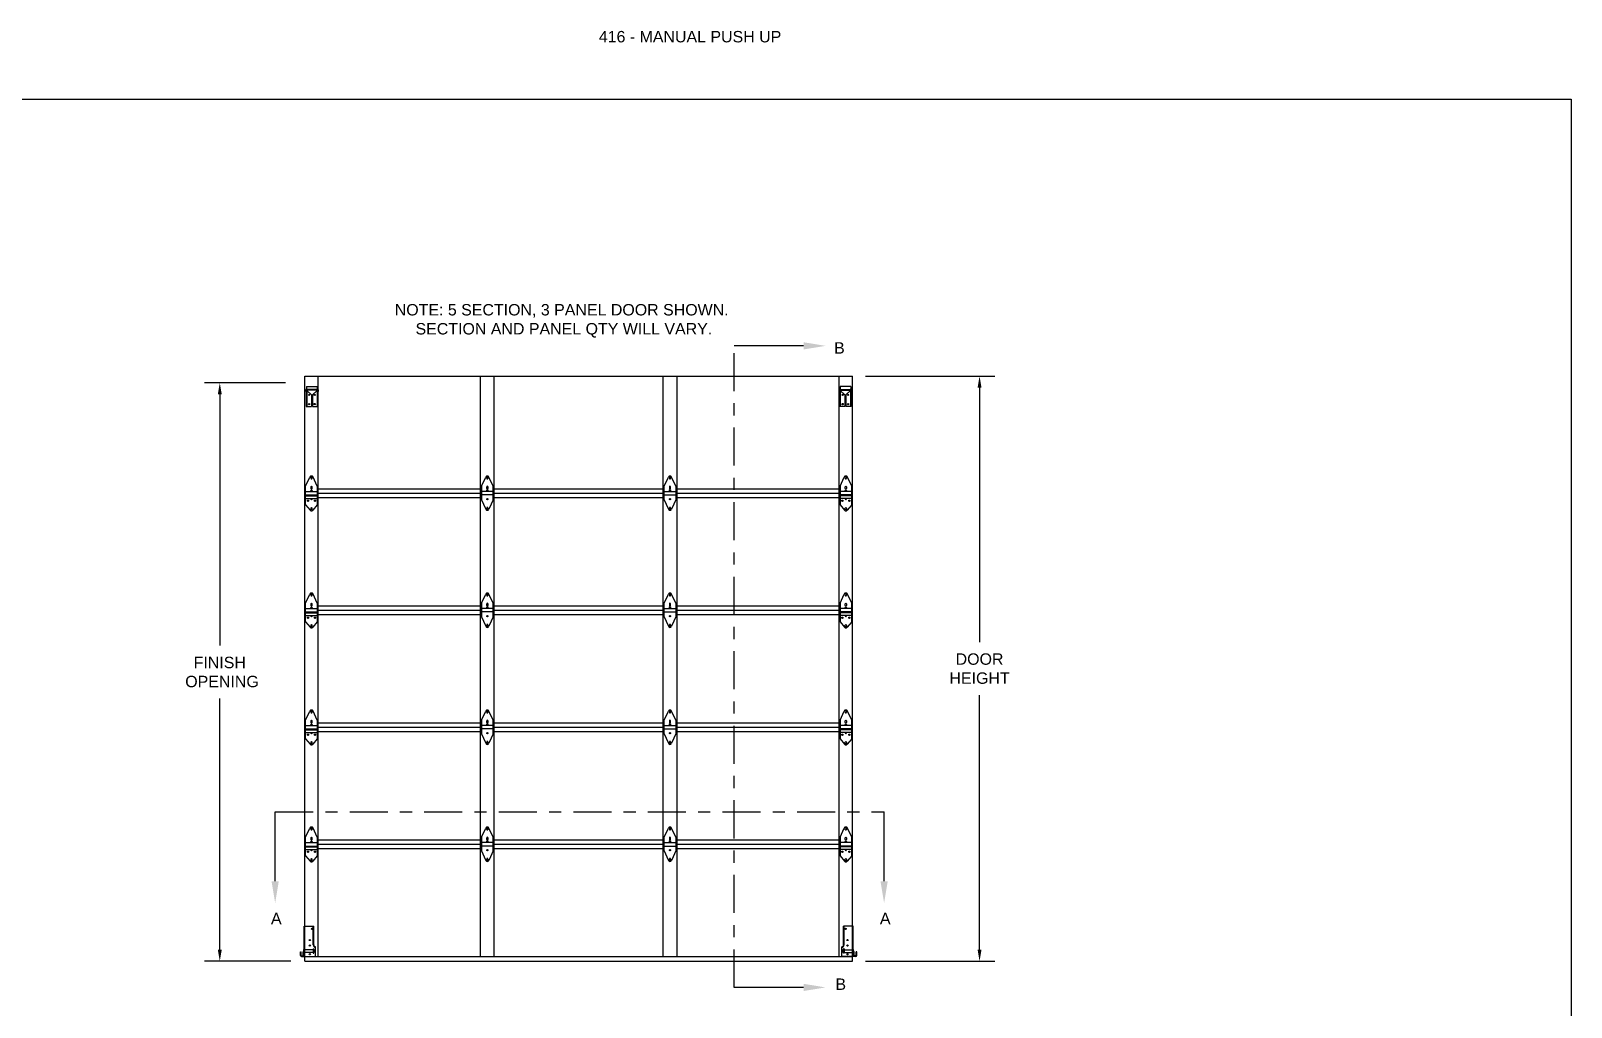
# Model space of a CAD drawing. Header units: inches. Extents: x 168.8 to 189.1, y 234.4 to 247.7.
# Drawn here: x 176.4 to 189.06, y 239.72 to 247.74 of the extents above; entities that cross this region are included whole.
import ezdxf
from ezdxf import colors
from ezdxf.entities.mleader import LeaderData, LeaderLine
from ezdxf.math import Vec2, Vec3

# ---------------------------------------------------------------- set-up
doc = ezdxf.new("R2010")
doc.units = ezdxf.units.IN
doc.header["$LTSCALE"] = 0.25
doc.header["$MEASUREMENT"] = 0
doc.linetypes.add('CENTER', pattern=[2, 1.25, -0.25, 0.25, -0.25])
for name, color, linetype in [('416 - NO WINDOW', 7, 'Continuous'), ('ANNOTATIONS', 1, 'Continuous'), ('SECTION CUTS', 6, 'CENTER')]:
    doc.layers.add(name, color=color, linetype=linetype)
doc.styles.add('ARIAL', font='arial.ttf', dxfattribs={"height": 0.09375})
doc.styles.get("Standard").update_dxf_attribs({"font": 'romans.shx'})
doc.dimstyles.new('STANDARD$0', dxfattribs={"dimtxt": 0.09375, "dimasz": 0.09375, "dimexe": 0.03125, "dimexo": 0.046875, "dimgap": 0.09, "dimtad": 0, "dimtih": 1, "dimtoh": 1, "dimdec": 4, "dimzin": 0, "dimdsep": 46, "dimtxsty": 'ARIAL', "dimcen": 0.09, "dimadec": 0, "dimazin": 0, "dimtfac": 1, "dimtdec": 4, "dimtofl": 0, "dimtmove": 0, "dimatfit": 1, "dimfxl": 1, "dimtolj": 1, "dimtzin": 0, "dimarcsym": 0})

# ---------------------------------------------------------------- blocks, each defined once
blk = doc.blocks.new('*D1')
at = {"layer": 'ANNOTATIONS', "color": 0, "lineweight": -2, "transparency": 16777216}
for p, q in [((183.261, 244.904), (184.323, 244.904)), ((184.198, 244.811), (184.198, 242.718)), ((184.198, 240.191), (184.198, 242.283)), ((183.261, 240.097), (184.323, 240.097))]:
    blk.add_line(p, q, dxfattribs=at)
at = {"layer": 'ANNOTATIONS', "color": 0, "transparency": 16777216}
for points in [[(184.182, 244.811), (184.214, 244.811), (184.198, 244.904)], [(184.182, 240.191), (184.214, 240.191), (184.198, 240.097)]]:
    blk.add_solid(points, dxfattribs=at)
at = {"layer": 'defpoints', "color": 0, "transparency": 16777216}
for p in [(183.155, 244.904), (183.155, 240.097), (184.198, 240.097)]:
    blk.add_point(p, dxfattribs=at)
at = {"layer": 'ANNOTATIONS', "color": 0, "transparency": 16777216, "insert": (184.198, 242.501), "char_height": 0.0938, "attachment_point": 5, "style": 'ARIAL'}
blk.add_mtext('\\A1;DOOR\\PHEIGHT', dxfattribs=at)
blk = doc.blocks.new('*D2')
at = {"layer": 'ANNOTATIONS', "color": 0, "lineweight": -2, "transparency": 16777216}
for p, q in [((178.495, 244.85), (177.831, 244.85)), ((177.956, 244.756), (177.956, 242.691)), ((177.956, 240.191), (177.956, 242.256)), ((178.54, 240.097), (177.831, 240.097))]:
    blk.add_line(p, q, dxfattribs=at)
at = {"layer": 'ANNOTATIONS', "color": 0, "transparency": 16777216}
for points in [[(177.94, 244.756), (177.972, 244.756), (177.956, 244.85)], [(177.94, 240.191), (177.972, 240.191), (177.956, 240.097)]]:
    blk.add_solid(points, dxfattribs=at)
at = {"layer": 'defpoints', "color": 0, "transparency": 16777216}
for p in [(178.601, 244.85), (177.956, 240.097), (178.646, 240.097)]:
    blk.add_point(p, dxfattribs=at)
at = {"layer": 'ANNOTATIONS', "color": 0, "transparency": 16777216, "insert": (177.956, 242.473), "char_height": 0.0938, "attachment_point": 5, "style": 'ARIAL'}
blk.add_mtext('\\A1;FINISH\\P OPENING', dxfattribs=at)

msp = doc.modelspace()

# ---------------------------------------------------------------- linework, layer by layer
at = {"layer": '416 - NO WINDOW'}
for p, q in [((178.65403, 244.90444), (183.15488, 244.90444)), ((178.65403, 240.09712), (178.65403, 244.90444)), ((178.7642, 240.13718), (178.7642, 244.90444)), ((180.09919, 240.13718), (180.09919, 244.90444)), ((180.20936, 240.13718), (180.20936, 244.90444)), ((181.59956, 240.13718), (181.59956, 244.90444)), ((181.70973, 244.90444), (181.70973, 240.13718)), ((183.04472, 240.13718), (183.04472, 244.90444)), ((183.15488, 244.62847), (183.15488, 244.90444)), ((183.15488, 240.09712), (183.15488, 244.90444)), ((178.65403, 243.97803), (178.66133, 243.97803)), ((178.75691, 243.97803), (180.10653, 243.97803)), ((178.7642, 243.94298), (180.10653, 243.94298)), ((178.7642, 243.90792), (180.10653, 243.90792)), ((180.2021, 243.97803), (181.59956, 243.97803)), ((180.2021, 243.94298), (181.59956, 243.94298)), ((180.2021, 243.90792), (181.59956, 243.90792)), ((181.70973, 243.97803), (183.052, 243.97803)), ((181.70973, 243.94298), (183.04472, 243.94298)), ((181.70973, 243.90792), (183.04472, 243.90792)), ((183.14758, 243.97803), (183.15488, 243.97803)), ((178.65403, 243.01657), (178.66133, 243.01657)), ((178.75691, 243.01657), (180.10653, 243.01657)), ((180.2021, 243.01657), (181.59956, 243.01657)), ((181.70973, 243.01657), (183.052, 243.01657)), ((183.14758, 243.01657), (183.15488, 243.01657)), ((178.7642, 242.98151), (180.10653, 242.98151)), ((178.7642, 242.94646), (180.10653, 242.94646)), ((180.2021, 242.98151), (181.59956, 242.98151)), ((180.2021, 242.94646), (181.59956, 242.94646)), ((181.70973, 242.98151), (183.04472, 242.98151)), ((181.70973, 242.94646), (183.04472, 242.94646)), ((178.65403, 242.0551), (178.66133, 242.0551)), ((178.7642, 242.0551), (180.10653, 242.0551)), ((178.7642, 242.02005), (180.10653, 242.02005)), ((178.7642, 241.98499), (180.10653, 241.98499)), ((180.2021, 242.0551), (181.59956, 242.0551)), ((180.2021, 242.02005), (181.59956, 242.02005)), ((180.2021, 241.98499), (181.59956, 241.98499)), ((181.70973, 242.0551), (183.04472, 242.0551)), ((181.70973, 242.02005), (183.04472, 242.02005)), ((181.70973, 241.98499), (183.04472, 241.98499)), ((183.14758, 242.0551), (183.15488, 242.0551)), ((178.65403, 241.09364), (178.66133, 241.09364)), ((178.75691, 241.09364), (180.10653, 241.09364)), ((180.2021, 241.09364), (181.59956, 241.09364)), ((181.70973, 241.09364), (183.052, 241.09364)), ((183.14758, 241.09364), (183.15488, 241.09364)), ((178.7642, 241.05858), (180.10653, 241.05858)), ((178.7642, 241.02353), (180.10653, 241.02353)), ((180.2021, 241.05858), (181.59956, 241.05858)), ((180.2021, 241.02353), (181.59956, 241.02353)), ((181.70973, 241.05858), (183.04472, 241.05858)), ((181.70973, 241.02353), (183.04472, 241.02353)), ((178.65403, 240.13718), (183.15488, 240.13718)), ((178.65403, 240.09712), (183.15488, 240.09712))]:
    msp.add_line(p, q, dxfattribs=at)
at = {"layer": '416 - NO WINDOW', "color": 9}
for p, q in [((178.662, 244.79116), (178.66159, 244.77949)), ((178.66572, 244.77935), (178.66159, 244.77949)), ((178.66613, 244.79102), (178.66572, 244.77935)), ((178.66644, 244.78684), (178.66644, 244.65594)), ((178.66892, 244.82056), (178.75723, 244.82056)), ((178.66892, 244.82056), (178.66892, 244.79434)), ((178.75659, 244.79434), (178.66957, 244.79434)), ((178.67049, 244.78684), (178.67049, 244.65594)), ((178.70925, 244.75152), (178.67049, 244.78662)), ((178.7169, 244.75152), (178.75567, 244.78662)), ((178.75567, 244.78684), (178.75567, 244.65594)), ((178.75723, 244.82056), (178.75723, 244.79434)), ((178.75972, 244.78684), (178.75972, 244.65594)), ((178.76003, 244.79102), (178.76043, 244.77935)), ((178.76043, 244.77935), (178.76456, 244.77949)), ((178.76415, 244.79116), (178.76456, 244.77949)), ((183.04476, 244.79116), (183.04436, 244.77949)), ((183.04848, 244.77935), (183.04436, 244.77949)), ((183.04889, 244.79102), (183.04848, 244.77935)), ((183.0492, 244.78684), (183.0492, 244.65594)), ((183.14, 244.82056), (183.05168, 244.82056)), ((183.05168, 244.82056), (183.05168, 244.79434)), ((183.05233, 244.79434), (183.13935, 244.79434)), ((183.05325, 244.78684), (183.05325, 244.65594)), ((183.09202, 244.75152), (183.05325, 244.78662)), ((183.09966, 244.75152), (183.13843, 244.78662)), ((183.13843, 244.78684), (183.13843, 244.65594)), ((183.14, 244.82056), (183.14, 244.79434)), ((183.14248, 244.78684), (183.14248, 244.65594)), ((183.14279, 244.79102), (183.14319, 244.77935)), ((183.14319, 244.77935), (183.14732, 244.77949)), ((183.14691, 244.79116), (183.14732, 244.77949)), ((178.66644, 244.65594), (178.70925, 244.65594)), ((178.70925, 244.75152), (178.70925, 244.65594)), ((178.7169, 244.75152), (178.7169, 244.65594)), ((178.7169, 244.65594), (178.75972, 244.65594)), ((183.09202, 244.65594), (183.0492, 244.65594)), ((183.09202, 244.75152), (183.09202, 244.65594)), ((183.09966, 244.75152), (183.09966, 244.65594)), ((183.14248, 244.65594), (183.09966, 244.65594)), ((178.66133, 244.00036), (178.69611, 244.07565)), ((178.66133, 243.84637), (178.66133, 244.00036)), ((178.70406, 244.07413), (178.70406, 244.06515)), ((178.71419, 244.06515), (178.71419, 244.07413)), ((178.75691, 244.00036), (178.72214, 244.07565)), ((178.75691, 244.00036), (178.75691, 243.84637)), ((180.10653, 244.00036), (180.1413, 244.07565)), ((180.10653, 244.00036), (180.10653, 243.88567)), ((180.14925, 244.06515), (180.14925, 244.07413)), ((180.15938, 244.07413), (180.15938, 244.06515)), ((180.2021, 244.00036), (180.16733, 244.07565)), ((180.2021, 243.88567), (180.2021, 244.00036)), ((181.60681, 244.00036), (181.64158, 244.07565)), ((181.60681, 243.88567), (181.60681, 244.00036)), ((181.64953, 244.07413), (181.64953, 244.06515)), ((181.65967, 244.06515), (181.65967, 244.07413)), ((181.70239, 244.00036), (181.66762, 244.07565)), ((181.70239, 244.00036), (181.70239, 243.88567)), ((183.052, 244.00036), (183.08678, 244.07565)), ((183.052, 244.00036), (183.052, 243.84637)), ((183.09473, 244.06515), (183.09473, 244.07413)), ((183.10486, 244.07413), (183.10486, 244.06515)), ((183.14758, 244.00036), (183.11281, 244.07565)), ((183.14758, 243.84637), (183.14758, 244.00036)), ((178.65403, 243.93), (178.65403, 243.95603)), ((178.65403, 243.95603), (178.65785, 243.95353)), ((178.65403, 243.93), (178.65785, 243.9325)), ((178.65403, 243.92401), (178.65785, 243.92151)), ((178.65403, 243.89798), (178.65403, 243.92401)), ((178.65403, 243.89798), (178.65785, 243.90048)), ((178.65785, 243.84637), (178.65785, 243.96165)), ((178.65785, 243.96165), (178.66133, 243.96165)), ((178.66133, 243.95783), (178.75691, 243.95783)), ((178.66133, 243.9282), (178.75691, 243.9282)), ((178.66133, 243.92151), (178.75691, 243.92151)), ((178.66133, 243.90048), (178.75691, 243.90048)), ((178.70406, 243.99512), (178.70406, 243.98136)), ((178.71419, 243.98136), (178.71419, 243.99512)), ((178.75691, 243.96165), (178.76039, 243.96165)), ((178.76039, 243.96165), (178.76039, 243.84637)), ((178.76421, 243.95603), (178.76039, 243.95353)), ((178.76421, 243.93), (178.76039, 243.9325)), ((178.76421, 243.92401), (178.76039, 243.92151)), ((178.76421, 243.89798), (178.76039, 243.90048)), ((178.76421, 243.93), (178.76421, 243.95603)), ((178.76421, 243.89798), (178.76421, 243.92401)), ((180.09922, 243.93), (180.09922, 243.95603)), ((180.09922, 243.95603), (180.10305, 243.95353)), ((180.09922, 243.93), (180.10305, 243.9325)), ((180.10653, 243.96165), (180.10305, 243.96165)), ((180.10305, 243.96165), (180.10305, 243.8932)), ((180.10305, 243.8932), (180.1413, 243.81038)), ((180.2021, 243.95783), (180.10653, 243.95783)), ((180.2021, 243.9282), (180.10653, 243.9282)), ((180.14925, 243.98136), (180.14925, 243.99512)), ((180.15938, 243.99512), (180.15938, 243.98136)), ((180.20558, 243.8932), (180.16733, 243.81038)), ((180.20558, 243.96165), (180.2021, 243.96165)), ((180.20558, 243.8932), (180.20558, 243.96165)), ((180.20941, 243.95603), (180.20558, 243.95353)), ((180.20941, 243.93), (180.20558, 243.9325)), ((180.20941, 243.93), (180.20941, 243.95603)), ((181.59951, 243.93), (181.59951, 243.95603)), ((181.59951, 243.95603), (181.60333, 243.95353)), ((181.59951, 243.93), (181.60333, 243.9325)), ((181.60333, 243.8932), (181.60333, 243.96165)), ((181.60333, 243.96165), (181.60681, 243.96165)), ((181.60333, 243.8932), (181.64158, 243.81038)), ((181.60681, 243.95783), (181.70239, 243.95783)), ((181.60681, 243.9282), (181.70239, 243.9282)), ((181.64953, 243.99512), (181.64953, 243.98136)), ((181.65967, 243.98136), (181.65967, 243.99512)), ((181.70587, 243.8932), (181.66762, 243.81038)), ((181.70239, 243.96165), (181.70587, 243.96165)), ((181.70587, 243.96165), (181.70587, 243.8932)), ((181.70969, 243.95603), (181.70587, 243.95353)), ((181.70969, 243.93), (181.70587, 243.9325)), ((181.70969, 243.93), (181.70969, 243.95603)), ((183.0447, 243.95603), (183.04853, 243.95353)), ((183.0447, 243.93), (183.0447, 243.95603)), ((183.0447, 243.93), (183.04853, 243.9325)), ((183.0447, 243.92401), (183.04853, 243.92151)), ((183.0447, 243.89798), (183.0447, 243.92401)), ((183.0447, 243.89798), (183.04853, 243.90048)), ((183.04853, 243.96165), (183.04853, 243.84637)), ((183.052, 243.96165), (183.04853, 243.96165)), ((183.14758, 243.95783), (183.052, 243.95783)), ((183.14758, 243.9282), (183.052, 243.9282)), ((183.14758, 243.92151), (183.052, 243.92151)), ((183.14758, 243.90048), (183.052, 243.90048)), ((183.09473, 243.98136), (183.09473, 243.99512)), ((183.10486, 243.99512), (183.10486, 243.98136)), ((183.15106, 243.96165), (183.14758, 243.96165)), ((183.15106, 243.84637), (183.15106, 243.96165)), ((183.15488, 243.95603), (183.15106, 243.95353)), ((183.15488, 243.93), (183.15106, 243.9325)), ((183.15488, 243.92401), (183.15106, 243.92151)), ((183.15488, 243.89798), (183.15106, 243.90048)), ((183.15488, 243.93), (183.15488, 243.95603)), ((183.15488, 243.89798), (183.15488, 243.92401)), ((178.65785, 243.84637), (178.66133, 243.84637)), ((178.66133, 243.84637), (178.69813, 243.80238)), ((178.70406, 243.82012), (178.70406, 243.81114)), ((178.71419, 243.81114), (178.71419, 243.82012)), ((178.75691, 243.84637), (178.72012, 243.80238)), ((178.75691, 243.84637), (178.76039, 243.84637)), ((180.14925, 243.82089), (180.14925, 243.8119)), ((180.14925, 243.81114), (180.14925, 243.82012)), ((180.15938, 243.8119), (180.15938, 243.82089)), ((180.15938, 243.82012), (180.15938, 243.81114)), ((181.64953, 243.8119), (181.64953, 243.82089)), ((181.64953, 243.82012), (181.64953, 243.81114)), ((181.65967, 243.82089), (181.65967, 243.8119)), ((181.65967, 243.81114), (181.65967, 243.82012)), ((183.052, 243.84637), (183.04853, 243.84637)), ((183.052, 243.84637), (183.0888, 243.80238)), ((183.09473, 243.81114), (183.09473, 243.82012)), ((183.10486, 243.82012), (183.10486, 243.81114)), ((183.14758, 243.84637), (183.11079, 243.80238)), ((183.15106, 243.84637), (183.14758, 243.84637)), ((178.66133, 243.0389), (178.69611, 243.11418)), ((178.70406, 243.11266), (178.70406, 243.10368)), ((178.71419, 243.10368), (178.71419, 243.11266)), ((178.75691, 243.0389), (178.72214, 243.11418)), ((180.10653, 243.0389), (180.1413, 243.11418)), ((180.14925, 243.10368), (180.14925, 243.11266)), ((180.15938, 243.11266), (180.15938, 243.10368)), ((180.2021, 243.0389), (180.16733, 243.11418)), ((181.60681, 243.0389), (181.64158, 243.11418)), ((181.64953, 243.11266), (181.64953, 243.10368)), ((181.65967, 243.10368), (181.65967, 243.11266)), ((181.70239, 243.0389), (181.66762, 243.11418)), ((183.052, 243.0389), (183.08678, 243.11418)), ((183.09473, 243.10368), (183.09473, 243.11266)), ((183.10486, 243.11266), (183.10486, 243.10368)), ((183.14758, 243.0389), (183.11281, 243.11418)), ((178.65403, 242.96853), (178.65403, 242.99457)), ((178.65403, 242.99457), (178.65785, 242.99206)), ((178.65785, 243.00019), (178.66133, 243.00019)), ((178.65785, 242.8849), (178.65785, 243.00019)), ((178.66133, 242.8849), (178.66133, 243.0389)), ((178.66133, 242.99636), (178.75691, 242.99636)), ((178.70406, 243.03366), (178.70406, 243.0199)), ((178.71419, 243.0199), (178.71419, 243.03366)), ((178.75691, 243.0389), (178.75691, 242.8849)), ((178.75691, 243.00019), (178.76039, 243.00019)), ((178.76039, 243.00019), (178.76039, 242.8849)), ((178.76421, 242.99457), (178.76039, 242.99206)), ((178.76421, 242.96853), (178.76421, 242.99457)), ((180.09922, 242.96853), (180.09922, 242.99457)), ((180.09922, 242.99457), (180.10305, 242.99206)), ((180.10653, 243.00019), (180.10305, 243.00019)), ((180.10305, 243.00019), (180.10305, 242.93174)), ((180.10653, 243.0389), (180.10653, 242.9242)), ((180.2021, 242.99636), (180.10653, 242.99636)), ((180.14925, 243.0199), (180.14925, 243.03366)), ((180.15938, 243.03366), (180.15938, 243.0199)), ((180.2021, 242.9242), (180.2021, 243.0389)), ((180.20558, 243.00019), (180.2021, 243.00019)), ((180.20558, 242.93174), (180.20558, 243.00019)), ((180.20941, 242.99457), (180.20558, 242.99206)), ((180.20941, 242.96853), (180.20941, 242.99457)), ((181.59951, 242.96853), (181.59951, 242.99457)), ((181.59951, 242.99457), (181.60333, 242.99206)), ((181.60333, 243.00019), (181.60681, 243.00019)), ((181.60333, 242.93174), (181.60333, 243.00019)), ((181.60681, 242.9242), (181.60681, 243.0389)), ((181.60681, 242.99636), (181.70239, 242.99636)), ((181.64953, 243.03366), (181.64953, 243.0199)), ((181.65967, 243.0199), (181.65967, 243.03366)), ((181.70239, 243.0389), (181.70239, 242.9242)), ((181.70239, 243.00019), (181.70587, 243.00019)), ((181.70587, 243.00019), (181.70587, 242.93174)), ((181.70969, 242.99457), (181.70587, 242.99206)), ((181.70969, 242.96853), (181.70969, 242.99457)), ((183.0447, 242.99457), (183.04853, 242.99206)), ((183.0447, 242.96853), (183.0447, 242.99457)), ((183.052, 243.00019), (183.04853, 243.00019)), ((183.04853, 243.00019), (183.04853, 242.8849)), ((183.052, 243.0389), (183.052, 242.8849)), ((183.14758, 242.99636), (183.052, 242.99636)), ((183.09473, 243.0199), (183.09473, 243.03366)), ((183.10486, 243.03366), (183.10486, 243.0199)), ((183.14758, 242.8849), (183.14758, 243.0389)), ((183.15106, 243.00019), (183.14758, 243.00019)), ((183.15106, 242.8849), (183.15106, 243.00019)), ((183.15488, 242.99457), (183.15106, 242.99206)), ((183.15488, 242.96853), (183.15488, 242.99457)), ((178.65403, 242.96853), (178.65785, 242.97104)), ((178.65403, 242.93651), (178.65403, 242.96255)), ((178.65403, 242.96255), (178.65785, 242.96004)), ((178.65403, 242.93651), (178.65785, 242.93902)), ((178.65785, 242.8849), (178.66133, 242.8849)), ((178.66133, 242.96674), (178.75691, 242.96674)), ((178.66133, 242.96004), (178.75691, 242.96004)), ((178.66133, 242.93902), (178.75691, 242.93902)), ((178.66133, 242.8849), (178.69813, 242.84091)), ((178.70406, 242.85866), (178.70406, 242.84967)), ((178.71419, 242.84967), (178.71419, 242.85866)), ((178.75691, 242.8849), (178.72012, 242.84091)), ((178.75691, 242.8849), (178.76039, 242.8849)), ((178.76421, 242.96853), (178.76039, 242.97104)), ((178.76421, 242.96255), (178.76039, 242.96004)), ((178.76421, 242.93651), (178.76039, 242.93902)), ((178.76421, 242.93651), (178.76421, 242.96255)), ((180.09922, 242.96853), (180.10305, 242.97104)), ((180.10305, 242.93174), (180.1413, 242.84892)), ((180.2021, 242.96674), (180.10653, 242.96674)), ((180.14925, 242.85942), (180.14925, 242.85044)), ((180.14925, 242.84967), (180.14925, 242.85866)), ((180.15938, 242.85044), (180.15938, 242.85942)), ((180.15938, 242.85866), (180.15938, 242.84967)), ((180.20558, 242.93174), (180.16733, 242.84892)), ((180.20941, 242.96853), (180.20558, 242.97104)), ((181.59951, 242.96853), (181.60333, 242.97104)), ((181.60333, 242.93174), (181.64158, 242.84892)), ((181.60681, 242.96674), (181.70239, 242.96674)), ((181.64953, 242.85044), (181.64953, 242.85942)), ((181.64953, 242.85866), (181.64953, 242.84967)), ((181.65967, 242.85942), (181.65967, 242.85044)), ((181.65967, 242.84967), (181.65967, 242.85866)), ((181.70587, 242.93174), (181.66762, 242.84892)), ((181.70969, 242.96853), (181.70587, 242.97104)), ((183.0447, 242.96853), (183.04853, 242.97104)), ((183.0447, 242.96255), (183.04853, 242.96004)), ((183.0447, 242.93651), (183.0447, 242.96255)), ((183.0447, 242.93651), (183.04853, 242.93902)), ((183.052, 242.8849), (183.04853, 242.8849)), ((183.14758, 242.96674), (183.052, 242.96674)), ((183.14758, 242.96004), (183.052, 242.96004)), ((183.14758, 242.93902), (183.052, 242.93902)), ((183.052, 242.8849), (183.0888, 242.84091)), ((183.09473, 242.84967), (183.09473, 242.85866)), ((183.10486, 242.85866), (183.10486, 242.84967)), ((183.14758, 242.8849), (183.11079, 242.84091)), ((183.15106, 242.8849), (183.14758, 242.8849)), ((183.15488, 242.96853), (183.15106, 242.97104)), ((183.15488, 242.96255), (183.15106, 242.96004)), ((183.15488, 242.93651), (183.15106, 242.93902)), ((183.15488, 242.93651), (183.15488, 242.96255)), ((178.66133, 242.07743), (178.69611, 242.15272)), ((178.70406, 242.1512), (178.70406, 242.14221)), ((178.71419, 242.14221), (178.71419, 242.1512)), ((178.75691, 242.07743), (178.72214, 242.15272)), ((180.10653, 242.07743), (180.1413, 242.15272)), ((180.14925, 242.14221), (180.14925, 242.1512)), ((180.15938, 242.1512), (180.15938, 242.14221)), ((180.2021, 242.07743), (180.16733, 242.15272)), ((181.60681, 242.07743), (181.64158, 242.15272)), ((181.64953, 242.1512), (181.64953, 242.14221)), ((181.65967, 242.14221), (181.65967, 242.1512)), ((181.70239, 242.07743), (181.66762, 242.15272)), ((183.052, 242.07743), (183.08678, 242.15272)), ((183.09473, 242.14221), (183.09473, 242.1512)), ((183.10486, 242.1512), (183.10486, 242.14221)), ((183.14758, 242.07743), (183.11281, 242.15272)), ((178.65403, 242.0331), (178.65785, 242.0306)), ((178.65403, 242.00707), (178.65403, 242.0331)), ((178.65403, 242.00707), (178.65785, 242.00957)), ((178.65403, 242.00108), (178.65785, 241.99858)), ((178.65403, 241.97505), (178.65403, 242.00108)), ((178.65403, 241.97505), (178.65785, 241.97755)), ((178.65785, 242.03872), (178.66133, 242.03872)), ((178.65785, 241.92344), (178.65785, 242.03872)), ((178.66133, 241.92344), (178.66133, 242.07743)), ((178.66133, 242.0349), (178.75691, 242.0349)), ((178.66133, 242.00527), (178.75691, 242.00527)), ((178.66133, 241.99858), (178.75691, 241.99858)), ((178.66133, 241.97755), (178.75691, 241.97755)), ((178.70406, 242.07219), (178.70406, 242.05843)), ((178.71419, 242.05843), (178.71419, 242.07219)), ((178.75691, 242.07743), (178.75691, 241.92344)), ((178.75691, 242.03872), (178.76039, 242.03872)), ((178.76039, 242.03872), (178.76039, 241.92344)), ((178.76421, 242.0331), (178.76039, 242.0306)), ((178.76421, 242.00707), (178.76039, 242.00957)), ((178.76421, 242.00108), (178.76039, 241.99858)), ((178.76421, 241.97505), (178.76039, 241.97755)), ((178.76421, 242.00707), (178.76421, 242.0331)), ((178.76421, 241.97505), (178.76421, 242.00108)), ((180.09922, 242.0331), (180.10305, 242.0306)), ((180.09922, 242.00707), (180.09922, 242.0331)), ((180.09922, 242.00707), (180.10305, 242.00957)), ((180.10653, 242.03872), (180.10305, 242.03872)), ((180.10305, 242.03872), (180.10305, 241.97027)), ((180.10653, 242.07743), (180.10653, 241.96274)), ((180.2021, 242.0349), (180.10653, 242.0349)), ((180.2021, 242.00527), (180.10653, 242.00527)), ((180.14925, 242.05843), (180.14925, 242.07219)), ((180.15938, 242.07219), (180.15938, 242.05843)), ((180.2021, 241.96274), (180.2021, 242.07743)), ((180.20558, 242.03872), (180.2021, 242.03872)), ((180.20558, 241.97027), (180.20558, 242.03872)), ((180.20941, 242.0331), (180.20558, 242.0306)), ((180.20941, 242.00707), (180.20558, 242.00957)), ((180.20941, 242.00707), (180.20941, 242.0331)), ((181.59951, 242.0331), (181.60333, 242.0306)), ((181.59951, 242.00707), (181.59951, 242.0331)), ((181.59951, 242.00707), (181.60333, 242.00957)), ((181.60333, 242.03872), (181.60681, 242.03872)), ((181.60333, 241.97027), (181.60333, 242.03872)), ((181.60681, 241.96274), (181.60681, 242.07743)), ((181.60681, 242.0349), (181.70239, 242.0349)), ((181.60681, 242.00527), (181.70239, 242.00527)), ((181.64953, 242.07219), (181.64953, 242.05843)), ((181.65967, 242.05843), (181.65967, 242.07219)), ((181.70239, 242.07743), (181.70239, 241.96274)), ((181.70239, 242.03872), (181.70587, 242.03872)), ((181.70587, 242.03872), (181.70587, 241.97027)), ((181.70969, 242.0331), (181.70587, 242.0306)), ((181.70969, 242.00707), (181.70587, 242.00957)), ((181.70969, 242.00707), (181.70969, 242.0331)), ((183.0447, 242.00707), (183.0447, 242.0331)), ((183.0447, 242.0331), (183.04853, 242.0306)), ((183.0447, 242.00707), (183.04853, 242.00957)), ((183.0447, 242.00108), (183.04853, 241.99858)), ((183.0447, 241.97505), (183.0447, 242.00108)), ((183.0447, 241.97505), (183.04853, 241.97755)), ((183.04853, 242.03872), (183.04853, 241.92344)), ((183.052, 242.03872), (183.04853, 242.03872)), ((183.052, 242.07743), (183.052, 241.92344)), ((183.14758, 242.0349), (183.052, 242.0349)), ((183.14758, 242.00527), (183.052, 242.00527)), ((183.14758, 241.99858), (183.052, 241.99858)), ((183.14758, 241.97755), (183.052, 241.97755)), ((183.09473, 242.05843), (183.09473, 242.07219)), ((183.10486, 242.07219), (183.10486, 242.05843)), ((183.14758, 241.92344), (183.14758, 242.07743)), ((183.15106, 242.03872), (183.14758, 242.03872)), ((183.15106, 241.92344), (183.15106, 242.03872)), ((183.15488, 242.0331), (183.15106, 242.0306)), ((183.15488, 242.00707), (183.15106, 242.00957)), ((183.15488, 242.00108), (183.15106, 241.99858)), ((183.15488, 241.97505), (183.15106, 241.97755)), ((183.15488, 242.00707), (183.15488, 242.0331)), ((183.15488, 241.97505), (183.15488, 242.00108)), ((178.65785, 241.92344), (178.66133, 241.92344)), ((178.66133, 241.92344), (178.69813, 241.87945)), ((178.70406, 241.89719), (178.70406, 241.88821)), ((178.71419, 241.88821), (178.71419, 241.89719)), ((178.75691, 241.92344), (178.72012, 241.87945)), ((178.75691, 241.92344), (178.76039, 241.92344)), ((180.10305, 241.97027), (180.1413, 241.88745)), ((180.14925, 241.89796), (180.14925, 241.88897)), ((180.14925, 241.88821), (180.14925, 241.89719)), ((180.15938, 241.88897), (180.15938, 241.89796)), ((180.15938, 241.89719), (180.15938, 241.88821)), ((180.20558, 241.97027), (180.16733, 241.88745)), ((181.60333, 241.97027), (181.64158, 241.88745)), ((181.64953, 241.88897), (181.64953, 241.89796)), ((181.64953, 241.89719), (181.64953, 241.88821)), ((181.65967, 241.89796), (181.65967, 241.88897)), ((181.65967, 241.88821), (181.65967, 241.89719)), ((181.70587, 241.97027), (181.66762, 241.88745)), ((183.052, 241.92344), (183.04853, 241.92344)), ((183.052, 241.92344), (183.0888, 241.87945)), ((183.09473, 241.88821), (183.09473, 241.89719)), ((183.10486, 241.89719), (183.10486, 241.88821)), ((183.14758, 241.92344), (183.11079, 241.87945)), ((183.15106, 241.92344), (183.14758, 241.92344)), ((178.66133, 241.11597), (178.69611, 241.19125)), ((178.66133, 240.96197), (178.66133, 241.11597)), ((178.70406, 241.18973), (178.70406, 241.18075)), ((178.70406, 241.11073), (178.70406, 241.09697)), ((178.71419, 241.18075), (178.71419, 241.18973)), ((178.71419, 241.09697), (178.71419, 241.11073)), ((178.75691, 241.11597), (178.72214, 241.19125)), ((178.75691, 241.11597), (178.75691, 240.96197)), ((180.10653, 241.11597), (180.1413, 241.19125)), ((180.10653, 241.11597), (180.10653, 241.00127)), ((180.14925, 241.18075), (180.14925, 241.18973)), ((180.14925, 241.09697), (180.14925, 241.11073)), ((180.15938, 241.18973), (180.15938, 241.18075)), ((180.15938, 241.11073), (180.15938, 241.09697)), ((180.2021, 241.11597), (180.16733, 241.19125)), ((180.2021, 241.00127), (180.2021, 241.11597)), ((181.60681, 241.11597), (181.64158, 241.19125)), ((181.60681, 241.00127), (181.60681, 241.11597)), ((181.64953, 241.18973), (181.64953, 241.18075)), ((181.64953, 241.11073), (181.64953, 241.09697)), ((181.65967, 241.18075), (181.65967, 241.18973)), ((181.65967, 241.09697), (181.65967, 241.11073)), ((181.70239, 241.11597), (181.66762, 241.19125)), ((181.70239, 241.11597), (181.70239, 241.00127)), ((183.052, 241.11597), (183.08678, 241.19125)), ((183.052, 241.11597), (183.052, 240.96197)), ((183.09473, 241.18075), (183.09473, 241.18973)), ((183.09473, 241.09697), (183.09473, 241.11073)), ((183.10486, 241.18973), (183.10486, 241.18075)), ((183.10486, 241.11073), (183.10486, 241.09697)), ((183.14758, 241.11597), (183.11281, 241.19125)), ((183.14758, 240.96197), (183.14758, 241.11597)), ((178.65403, 241.0456), (178.65403, 241.07164)), ((178.65403, 241.07164), (178.65785, 241.06913)), ((178.65403, 241.0456), (178.65785, 241.04811)), ((178.65403, 241.01358), (178.65403, 241.03962)), ((178.65403, 241.03962), (178.65785, 241.03711)), ((178.65403, 241.01358), (178.65785, 241.01609)), ((178.65785, 240.96197), (178.65785, 241.07726)), ((178.65785, 241.07726), (178.66133, 241.07726)), ((178.65785, 240.96197), (178.66133, 240.96197)), ((178.66133, 241.07343), (178.75691, 241.07343)), ((178.66133, 241.04381), (178.75691, 241.04381)), ((178.66133, 241.03711), (178.75691, 241.03711)), ((178.66133, 241.01609), (178.75691, 241.01609)), ((178.66133, 240.96197), (178.69813, 240.91798)), ((178.75691, 240.96197), (178.72012, 240.91798)), ((178.75691, 241.07726), (178.76039, 241.07726)), ((178.75691, 240.96197), (178.76039, 240.96197)), ((178.76039, 241.07726), (178.76039, 240.96197)), ((178.76421, 241.07164), (178.76039, 241.06913)), ((178.76421, 241.0456), (178.76039, 241.04811)), ((178.76421, 241.03962), (178.76039, 241.03711)), ((178.76421, 241.01358), (178.76039, 241.01609)), ((178.76421, 241.0456), (178.76421, 241.07164)), ((178.76421, 241.01358), (178.76421, 241.03962)), ((180.09922, 241.0456), (180.09922, 241.07164)), ((180.09922, 241.07164), (180.10305, 241.06913)), ((180.09922, 241.0456), (180.10305, 241.04811)), ((180.10305, 241.07726), (180.10305, 241.0088)), ((180.10653, 241.07726), (180.10305, 241.07726)), ((180.10305, 241.0088), (180.1413, 240.92599)), ((180.2021, 241.07343), (180.10653, 241.07343)), ((180.2021, 241.04381), (180.10653, 241.04381)), ((180.20558, 241.0088), (180.16733, 240.92599)), ((180.20558, 241.07726), (180.2021, 241.07726)), ((180.20558, 241.0088), (180.20558, 241.07726)), ((180.20941, 241.07164), (180.20558, 241.06913)), ((180.20941, 241.0456), (180.20558, 241.04811)), ((180.20941, 241.0456), (180.20941, 241.07164)), ((181.59951, 241.0456), (181.59951, 241.07164)), ((181.59951, 241.07164), (181.60333, 241.06913)), ((181.59951, 241.0456), (181.60333, 241.04811)), ((181.60333, 241.07726), (181.60681, 241.07726)), ((181.60333, 241.0088), (181.60333, 241.07726)), ((181.60333, 241.0088), (181.64158, 240.92599)), ((181.60681, 241.07343), (181.70239, 241.07343)), ((181.60681, 241.04381), (181.70239, 241.04381)), ((181.70587, 241.0088), (181.66762, 240.92599)), ((181.70239, 241.07726), (181.70587, 241.07726)), ((181.70587, 241.07726), (181.70587, 241.0088)), ((181.70969, 241.07164), (181.70587, 241.06913)), ((181.70969, 241.0456), (181.70587, 241.04811)), ((181.70969, 241.0456), (181.70969, 241.07164)), ((183.0447, 241.07164), (183.04853, 241.06913)), ((183.0447, 241.0456), (183.0447, 241.07164)), ((183.0447, 241.0456), (183.04853, 241.04811)), ((183.0447, 241.01358), (183.0447, 241.03962)), ((183.0447, 241.03962), (183.04853, 241.03711)), ((183.0447, 241.01358), (183.04853, 241.01609)), ((183.04853, 241.07726), (183.04853, 240.96197)), ((183.052, 241.07726), (183.04853, 241.07726)), ((183.052, 240.96197), (183.04853, 240.96197)), ((183.14758, 241.07343), (183.052, 241.07343)), ((183.14758, 241.04381), (183.052, 241.04381)), ((183.14758, 241.03711), (183.052, 241.03711)), ((183.14758, 241.01609), (183.052, 241.01609)), ((183.052, 240.96197), (183.0888, 240.91798)), ((183.14758, 240.96197), (183.11079, 240.91798)), ((183.15106, 241.07726), (183.14758, 241.07726)), ((183.15106, 240.96197), (183.14758, 240.96197)), ((183.15106, 240.96197), (183.15106, 241.07726)), ((183.15488, 241.07164), (183.15106, 241.06913)), ((183.15488, 241.0456), (183.15106, 241.04811)), ((183.15488, 241.03962), (183.15106, 241.03711)), ((183.15488, 241.01358), (183.15106, 241.01609)), ((183.15488, 241.0456), (183.15488, 241.07164)), ((183.15488, 241.01358), (183.15488, 241.03962)), ((178.70406, 240.93573), (178.70406, 240.92674)), ((178.71419, 240.92674), (178.71419, 240.93573)), ((180.14925, 240.93649), (180.14925, 240.92751)), ((180.14925, 240.92674), (180.14925, 240.93573)), ((180.15938, 240.92751), (180.15938, 240.93649)), ((180.15938, 240.93573), (180.15938, 240.92674)), ((181.64953, 240.92751), (181.64953, 240.93649)), ((181.64953, 240.93573), (181.64953, 240.92674)), ((181.65967, 240.93649), (181.65967, 240.92751)), ((181.65967, 240.92674), (181.65967, 240.93573)), ((183.09473, 240.92674), (183.09473, 240.93573)), ((183.10486, 240.93573), (183.10486, 240.92674)), ((178.65021, 240.13718), (178.65021, 240.38568)), ((178.65021, 240.38568), (178.72782, 240.38568)), ((178.72399, 240.23276), (178.72399, 240.38568)), ((178.72782, 240.23276), (178.72782, 240.38568)), ((183.15871, 240.38568), (183.0811, 240.38568)), ((183.0811, 240.23276), (183.0811, 240.38568)), ((183.08492, 240.23276), (183.08492, 240.38568)), ((183.15871, 240.13718), (183.15871, 240.38568)), ((178.74196, 240.13718), (178.74196, 240.2143)), ((183.06695, 240.13718), (183.06695, 240.2143)), ((178.61962, 240.17302), (178.62345, 240.17302)), ((178.61962, 240.14482), (178.61962, 240.17302)), ((178.62345, 240.14482), (178.62345, 240.17302)), ((178.62727, 240.141), (178.65021, 240.141)), ((178.62727, 240.13718), (178.74196, 240.13718)), ((178.64161, 240.141), (178.64161, 240.17445)), ((178.64677, 240.19222), (178.65021, 240.19056)), ((178.64677, 240.16768), (178.64677, 240.19222)), ((178.64677, 240.16768), (178.65021, 240.16934)), ((178.65021, 240.19787), (178.65403, 240.19787)), ((178.65021, 240.16203), (178.65403, 240.16203)), ((178.65403, 240.16203), (178.65403, 240.19787)), ((178.72428, 240.19056), (178.65403, 240.19056)), ((178.72428, 240.16934), (178.65403, 240.16934)), ((178.72428, 240.19787), (178.7281, 240.19787)), ((178.72428, 240.19787), (178.72428, 240.16203)), ((178.72428, 240.16203), (178.7281, 240.16203)), ((178.7281, 240.16203), (178.7281, 240.19787)), ((178.73155, 240.19222), (178.7281, 240.19056)), ((178.73155, 240.16768), (178.7281, 240.16934)), ((178.73155, 240.16768), (178.73155, 240.19222)), ((183.18165, 240.13718), (183.06695, 240.13718)), ((183.07737, 240.16768), (183.07737, 240.19222)), ((183.07737, 240.19222), (183.08081, 240.19056)), ((183.07737, 240.16768), (183.08081, 240.16934)), ((183.08081, 240.16203), (183.08081, 240.19787)), ((183.08463, 240.19787), (183.08081, 240.19787)), ((183.08463, 240.16203), (183.08081, 240.16203)), ((183.08463, 240.19787), (183.08463, 240.16203)), ((183.08463, 240.19056), (183.15488, 240.19056)), ((183.08463, 240.16934), (183.15488, 240.16934)), ((183.15488, 240.16203), (183.15488, 240.19787)), ((183.15871, 240.19787), (183.15488, 240.19787)), ((183.15871, 240.16203), (183.15488, 240.16203)), ((183.16215, 240.19222), (183.15871, 240.19056)), ((183.16215, 240.16768), (183.15871, 240.16934)), ((183.18165, 240.141), (183.15871, 240.141)), ((183.16215, 240.16768), (183.16215, 240.19222)), ((183.16731, 240.141), (183.16731, 240.17445)), ((183.18547, 240.14482), (183.18547, 240.17302)), ((183.18929, 240.17302), (183.18547, 240.17302)), ((183.18929, 240.14482), (183.18929, 240.17302))]:
    msp.add_line(p, q, dxfattribs=at)
at = {"layer": '416 - NO WINDOW', "color": 9, "linetype": 'Continuous'}
for p, q in [((178.75223, 244.79028), (178.67393, 244.79028)), ((183.05669, 244.79028), (183.13499, 244.79028))]:
    msp.add_line(p, q, dxfattribs=at)
at = {"layer": '416 - NO WINDOW', "color": 9}
for centre, radius in [((178.69014, 244.75152), 0.00508), ((178.73602, 244.75152), 0.00508), ((183.0729, 244.75152), 0.00508), ((183.11878, 244.75152), 0.00508), ((178.69014, 244.67506), 0.00508), ((178.73602, 244.67506), 0.00508), ((183.0729, 244.67506), 0.00508), ((183.11878, 244.67506), 0.00508), ((178.68045, 243.88084), 0.00507), ((178.70912, 243.9663), 0.00507), ((178.70912, 243.89398), 0.00507), ((178.7378, 243.88084), 0.00507), ((180.15432, 243.9663), 0.00507), ((180.15432, 243.89398), 0.00507), ((181.6546, 243.9663), 0.00507), ((181.6546, 243.89398), 0.00507), ((183.07112, 243.88084), 0.00507), ((183.09979, 243.9663), 0.00507), ((183.09979, 243.89398), 0.00507), ((183.12847, 243.88084), 0.00507), ((178.70912, 243.00483), 0.00507), ((180.15432, 243.00483), 0.00507), ((181.6546, 243.00483), 0.00507), ((183.09979, 243.00483), 0.00507), ((178.68045, 242.91938), 0.00507), ((178.70912, 242.93252), 0.00507), ((178.7378, 242.91938), 0.00507), ((180.15432, 242.93252), 0.00507), ((181.6546, 242.93252), 0.00507), ((183.07112, 242.91938), 0.00507), ((183.09979, 242.93252), 0.00507), ((183.12847, 242.91938), 0.00507), ((178.70912, 242.04337), 0.00507), ((178.70912, 241.97105), 0.00507), ((180.15432, 242.04337), 0.00507), ((180.15432, 241.97105), 0.00507), ((181.6546, 242.04337), 0.00507), ((181.6546, 241.97105), 0.00507), ((183.09979, 242.04337), 0.00507), ((183.09979, 241.97105), 0.00507), ((178.68045, 241.95791), 0.00507), ((178.7378, 241.95791), 0.00507), ((183.07112, 241.95791), 0.00507), ((183.12847, 241.95791), 0.00507), ((178.70912, 241.0819), 0.00507), ((180.15432, 241.0819), 0.00507), ((181.6546, 241.0819), 0.00507), ((183.09979, 241.0819), 0.00507), ((178.68045, 240.99645), 0.00507), ((178.70912, 241.00959), 0.00507), ((178.7378, 240.99645), 0.00507), ((180.15432, 241.00959), 0.00507), ((181.6546, 241.00959), 0.00507), ((183.07112, 240.99645), 0.00507), ((183.09979, 241.00959), 0.00507), ((183.12847, 240.99645), 0.00507), ((178.71166, 240.36295), 0.00507), ((183.09725, 240.36295), 0.00507), ((178.69609, 240.27108), 0.00507), ((178.69609, 240.22559), 0.00507), ((183.11283, 240.27108), 0.00507), ((183.11283, 240.22559), 0.00507), ((178.69609, 240.15429), 0.00507), ((183.11283, 240.15429), 0.00507)]:
    msp.add_circle(centre, radius, dxfattribs=at)
for centre, radius, start, end in [((178.66957, 244.7909), 0.00757, 94.899837, 178), ((178.66957, 244.7909), 0.00344, 90, 178), ((178.67393, 244.78684), 0.00749, 90, 180), ((178.67393, 244.78684), 0.00344, 90, 180), ((178.75223, 244.78684), 0.00749, 0, 90), ((178.75223, 244.78684), 0.00344, 0, 90), ((178.75659, 244.7909), 0.00344, 2, 90), ((178.75659, 244.7909), 0.00757, 2, 85.100163), ((183.05233, 244.7909), 0.00757, 94.899837, 178), ((183.05233, 244.7909), 0.00344, 90, 178), ((183.05669, 244.78684), 0.00749, 90, 180), ((183.05669, 244.78684), 0.00344, 90, 180), ((183.13499, 244.78684), 0.00749, 0, 90), ((183.13499, 244.78684), 0.00344, 0, 90), ((183.13935, 244.7909), 0.00344, 2, 90), ((183.13935, 244.7909), 0.00757, 2, 85.100163), ((178.70912, 244.06964), 0.01434, 24.791407, 155.208593), ((178.70912, 244.07413), 0.00507, 0, 180), ((178.70912, 244.06515), 0.00507, 180, 0), ((178.70912, 243.99512), 0.00507, 0, 180), ((180.15432, 244.06964), 0.01434, 24.791407, 155.208593), ((180.15432, 244.07413), 0.00507, 0, 180), ((180.15432, 244.06515), 0.00507, 180, 0), ((180.15432, 243.99512), 0.00507, 0, 180), ((181.6546, 244.06964), 0.01434, 24.791407, 155.208593), ((181.6546, 244.07413), 0.00507, 0, 180), ((181.6546, 244.06515), 0.00507, 180, 0), ((181.6546, 243.99512), 0.00507, 0, 180), ((183.09979, 244.06964), 0.01434, 24.791407, 155.208593), ((183.09979, 244.07413), 0.00507, 0, 180), ((183.09979, 244.06515), 0.00507, 180, 0), ((183.09979, 243.99512), 0.00507, 0, 180), ((178.70912, 243.98136), 0.00507, 180, 0), ((180.15432, 243.98136), 0.00507, 180, 0), ((181.6546, 243.98136), 0.00507, 180, 0), ((183.09979, 243.98136), 0.00507, 180, 0), ((178.70912, 243.81158), 0.01434, 219.909063, 320.090937), ((178.70912, 243.82012), 0.00507, 0, 180), ((178.70912, 243.81114), 0.00507, 180, 0), ((180.15432, 243.81639), 0.01434, 204.791407, 335.208593), ((180.15432, 243.82089), 0.00507, 0, 180), ((180.15432, 243.82012), 0.00507, 0, 180), ((180.15432, 243.8119), 0.00507, 180, 0), ((180.15432, 243.81114), 0.00507, 180, 0), ((181.6546, 243.81639), 0.01434, 204.791407, 335.208593), ((181.6546, 243.82089), 0.00507, 0, 180), ((181.6546, 243.82012), 0.00507, 0, 180), ((181.6546, 243.8119), 0.00507, 180, 0), ((181.6546, 243.81114), 0.00507, 180, 0), ((183.09979, 243.81158), 0.01434, 219.909063, 320.090937), ((183.09979, 243.82012), 0.00507, 0, 180), ((183.09979, 243.81114), 0.00507, 180, 0), ((178.70912, 243.10817), 0.01434, 24.791407, 155.208593), ((178.70912, 243.11266), 0.00507, 0, 180), ((180.15432, 243.10817), 0.01434, 24.791407, 155.208593), ((180.15432, 243.11266), 0.00507, 0, 180), ((181.6546, 243.10817), 0.01434, 24.791407, 155.208593), ((181.6546, 243.11266), 0.00507, 0, 180), ((183.09979, 243.10817), 0.01434, 24.791407, 155.208593), ((183.09979, 243.11266), 0.00507, 0, 180), ((178.70912, 243.10368), 0.00507, 180, 0), ((178.70912, 243.03366), 0.00507, 0, 180), ((178.70912, 243.0199), 0.00507, 180, 0), ((180.15432, 243.10368), 0.00507, 180, 0), ((180.15432, 243.03366), 0.00507, 0, 180), ((180.15432, 243.0199), 0.00507, 180, 0), ((181.6546, 243.10368), 0.00507, 180, 0), ((181.6546, 243.03366), 0.00507, 0, 180), ((181.6546, 243.0199), 0.00507, 180, 0), ((183.09979, 243.10368), 0.00507, 180, 0), ((183.09979, 243.03366), 0.00507, 0, 180), ((183.09979, 243.0199), 0.00507, 180, 0), ((178.70912, 242.85866), 0.00507, 0, 180), ((180.15432, 242.85942), 0.00507, 0, 180), ((180.15432, 242.85866), 0.00507, 0, 180), ((181.6546, 242.85942), 0.00507, 0, 180), ((181.6546, 242.85866), 0.00507, 0, 180), ((183.09979, 242.85866), 0.00507, 0, 180), ((178.70912, 242.85011), 0.01434, 219.909063, 320.090937), ((178.70912, 242.84967), 0.00507, 180, 0), ((180.15432, 242.85493), 0.01434, 204.791407, 335.208593), ((180.15432, 242.85044), 0.00507, 180, 0), ((180.15432, 242.84967), 0.00507, 180, 0), ((181.6546, 242.85493), 0.01434, 204.791407, 335.208593), ((181.6546, 242.85044), 0.00507, 180, 0), ((181.6546, 242.84967), 0.00507, 180, 0), ((183.09979, 242.85011), 0.01434, 219.909063, 320.090937), ((183.09979, 242.84967), 0.00507, 180, 0), ((178.70912, 242.14671), 0.01434, 24.791407, 155.208593), ((178.70912, 242.1512), 0.00507, 0, 180), ((178.70912, 242.14221), 0.00507, 180, 0), ((180.15432, 242.14671), 0.01434, 24.791407, 155.208593), ((180.15432, 242.1512), 0.00507, 0, 180), ((180.15432, 242.14221), 0.00507, 180, 0), ((181.6546, 242.14671), 0.01434, 24.791407, 155.208593), ((181.6546, 242.1512), 0.00507, 0, 180), ((181.6546, 242.14221), 0.00507, 180, 0), ((183.09979, 242.14671), 0.01434, 24.791407, 155.208593), ((183.09979, 242.1512), 0.00507, 0, 180), ((183.09979, 242.14221), 0.00507, 180, 0), ((178.70912, 242.07219), 0.00507, 0, 180), ((178.70912, 242.05843), 0.00507, 180, 0), ((180.15432, 242.07219), 0.00507, 0, 180), ((180.15432, 242.05843), 0.00507, 180, 0), ((181.6546, 242.07219), 0.00507, 0, 180), ((181.6546, 242.05843), 0.00507, 180, 0), ((183.09979, 242.07219), 0.00507, 0, 180), ((183.09979, 242.05843), 0.00507, 180, 0), ((178.70912, 241.88865), 0.01434, 219.909063, 320.090937), ((178.70912, 241.89719), 0.00507, 0, 180), ((178.70912, 241.88821), 0.00507, 180, 0), ((180.15432, 241.89346), 0.01434, 204.791407, 335.208593), ((180.15432, 241.89796), 0.00507, 0, 180), ((180.15432, 241.89719), 0.00507, 0, 180), ((180.15432, 241.88897), 0.00507, 180, 0), ((180.15432, 241.88821), 0.00507, 180, 0), ((181.6546, 241.89346), 0.01434, 204.791407, 335.208593), ((181.6546, 241.89796), 0.00507, 0, 180), ((181.6546, 241.89719), 0.00507, 0, 180), ((181.6546, 241.88897), 0.00507, 180, 0), ((181.6546, 241.88821), 0.00507, 180, 0), ((183.09979, 241.88865), 0.01434, 219.909063, 320.090937), ((183.09979, 241.89719), 0.00507, 0, 180), ((183.09979, 241.88821), 0.00507, 180, 0), ((178.70912, 241.18524), 0.01434, 24.791407, 155.208593), ((178.70912, 241.18973), 0.00507, 0, 180), ((178.70912, 241.18075), 0.00507, 180, 0), ((178.70912, 241.11073), 0.00507, 0, 180), ((178.70912, 241.09697), 0.00507, 180, 0), ((180.15432, 241.18524), 0.01434, 24.791407, 155.208593), ((180.15432, 241.18973), 0.00507, 0, 180), ((180.15432, 241.18075), 0.00507, 180, 0), ((180.15432, 241.11073), 0.00507, 0, 180), ((180.15432, 241.09697), 0.00507, 180, 0), ((181.6546, 241.18524), 0.01434, 24.791407, 155.208593), ((181.6546, 241.18973), 0.00507, 0, 180), ((181.6546, 241.18075), 0.00507, 180, 0), ((181.6546, 241.11073), 0.00507, 0, 180), ((181.6546, 241.09697), 0.00507, 180, 0), ((183.09979, 241.18524), 0.01434, 24.791407, 155.208593), ((183.09979, 241.18973), 0.00507, 0, 180), ((183.09979, 241.18075), 0.00507, 180, 0), ((183.09979, 241.11073), 0.00507, 0, 180), ((183.09979, 241.09697), 0.00507, 180, 0), ((178.70912, 240.92718), 0.01434, 219.909063, 320.090937), ((178.70912, 240.93573), 0.00507, 0, 180), ((178.70912, 240.92674), 0.00507, 180, 0), ((180.15432, 240.932), 0.01434, 204.791407, 335.208593), ((180.15432, 240.93649), 0.00507, 0, 180), ((180.15432, 240.93573), 0.00507, 0, 180), ((180.15432, 240.92751), 0.00507, 180, 0), ((180.15432, 240.92674), 0.00507, 180, 0), ((181.6546, 240.932), 0.01434, 204.791407, 335.208593), ((181.6546, 240.93649), 0.00507, 0, 180), ((181.6546, 240.93573), 0.00507, 0, 180), ((181.6546, 240.92751), 0.00507, 180, 0), ((181.6546, 240.92674), 0.00507, 180, 0), ((183.09979, 240.92718), 0.01434, 219.909063, 320.090937), ((183.09979, 240.93573), 0.00507, 0, 180), ((183.09979, 240.92674), 0.00507, 180, 0), ((178.74693, 240.23276), 0.02294, 180, 257.486675), ((178.74693, 240.23276), 0.01912, 180, 254.929938), ((183.06198, 240.23276), 0.02294, 282.513325, 0), ((183.06198, 240.23276), 0.01912, 285.070062, 0), ((178.62727, 240.14482), 0.00765, 180, 270), ((178.62727, 240.14482), 0.00382, 180, 270), ((178.65116, 240.17445), 0.00956, 117.387108, 180), ((183.15775, 240.17445), 0.00956, 0, 62.612892), ((183.18165, 240.14482), 0.00382, 270, 0), ((183.18165, 240.14482), 0.00765, 270, 0)]:
    msp.add_arc(centre, radius, start, end, dxfattribs=at)
at = {"layer": 'defpoints'}
msp.add_lwpolyline([(189.05875, 234.44685), (168.77187, 234.44685), (168.77187, 247.18196), (189.05875, 247.18196)], close=True, dxfattribs=at)
at = {"layer": 'SECTION CUTS'}
for p, q in [((182.18311, 239.88179), (182.18311, 245.15355)), ((178.41087, 241.3238), (183.41387, 241.3238))]:
    msp.add_line(p, q, dxfattribs=at)

# ---------------------------------------------------------------- texts
at = {"layer": 'ANNOTATIONS', "insert": (181.06988, 247.74099), "char_height": 0.09375, "width": 6.6097632, "attachment_point": 1, "line_spacing_factor": 0.86134, "style": 'ARIAL'}
msp.add_mtext('416 - MANUAL PUSH UP', dxfattribs=at)
at = {"layer": 'ANNOTATIONS', "insert": (180.78301, 245.49708), "char_height": 0.09375, "width": 3.0834986, "attachment_point": 2, "style": 'ARIAL'}
msp.add_mtext('NOTE: 5 SECTION, 3 PANEL DOOR SHOWN.  SECTION AND PANEL QTY WILL VARY.', dxfattribs=at)
at = {"layer": 'SECTION CUTS', "style": 'ARIAL'}
for s, p in [('B', (183.0032, 245.08975)), ('A', (178.37639, 240.40136)), ('A', (183.37939, 240.40136)), ('B', (183.01388, 239.86166))]:
    msp.add_text(s, height=0.09375, dxfattribs=at).set_placement(p)

# ---------------------------------------------------------------- dimensions: what is measured, and where the dimension line sits
at = {"layer": 'ANNOTATIONS'}
for base, p1, p2, text, picture, middle in [((184.19798, 240.09712), (183.15488, 244.90444), (183.15488, 240.09712), 'DOOR\\PHEIGHT', '*D1', (184.19798, 242.50078)), ((177.95599, 240.09712), (178.60104, 244.84973), (178.64592, 240.09712), 'FINISH\\P OPENING', '*D2', (177.95599, 242.47342))]:
    dim = msp.add_linear_dim(base=base, p1=p1, p2=p2, angle=90, text=text, dimstyle='STANDARD$0', override={"dimexe": 0.125, "dimexo": 0.10625, "dimcen": 0.153, "dimtmove": 1}, dxfattribs=at)
    dim.commit()
    dim.dimension.update_dxf_attribs({"geometry": picture, "text_midpoint": middle})

# ---------------------------------------------------------------- leaders
at = {"layer": 'SECTION CUTS'}
ml = msp.add_multileader_mtext('Standard', dxfattribs=at)
ml.set_content('', color=256)
ml.set_leader_properties()
ml.build(insert=Vec2(0, 0))
ml.multileader.update_dxf_attribs({"dogleg_length": 0, "arrow_head_size": 0.18})
ctx = ml.context
ctx.base_point, ctx.char_height, ctx.arrow_head_size, ctx.landing_gap_size, ctx.plane_origin, ctx.plane_x_axis, ctx.plane_y_axis = Vec3(182.18311, 245.15355), 0.18, 0.18, 0, Vec3(182.93263, 245.15355), Vec3(0, 1), Vec3(-1, 0)
notes = []
notes.append((ctx, [(0, (1, 1, 0), (182.18311, 245.15355), (1, 0), 0, [(0, [(182.93263, 245.15355)], 0, [])])]))
ctx.mtext.insert, ctx.mtext.text_direction, ctx.mtext.rotation, ctx.mtext.flow_direction = Vec3(182.09311, 245.15355), Vec3(0, 1), 1.57079633, 5
ml = msp.add_multileader_mtext('Standard', dxfattribs=at)
ml.set_content('', color=256)
ml.set_leader_properties()
ml.build(insert=Vec2(0, 0))
ml.multileader.update_dxf_attribs({"dogleg_length": 0, "arrow_head_size": 0.18})
ctx = ml.context
ctx.base_point, ctx.char_height, ctx.arrow_head_size, ctx.landing_gap_size, ctx.plane_origin = Vec3(178.41087, 241.3238), 0.18, 0.18, 0, Vec3(178.41087, 240.57427)
notes.append((ctx, [(0, (1, 1, 0), (178.41087, 241.3238), (1, 0), 0, [(0, [(178.41087, 240.57427)], 0, [])])]))
ctx.mtext.insert, ctx.mtext.flow_direction = Vec3(178.41087, 241.4138), 5
ml = msp.add_multileader_mtext('Standard', dxfattribs=at)
ml.set_content('', color=256)
ml.set_leader_properties()
ml.build(insert=Vec2(0, 0))
ml.multileader.update_dxf_attribs({"dogleg_length": 0, "arrow_head_size": 0.18})
ctx = ml.context
ctx.base_point, ctx.char_height, ctx.arrow_head_size, ctx.landing_gap_size, ctx.plane_origin = Vec3(183.41387, 241.3238), 0.18, 0.18, 0, Vec3(183.41387, 240.57427)
notes.append((ctx, [(0, (1, 1, 0), (183.41387, 241.3238), (1, 0), 0, [(0, [(183.41387, 240.57427)], 0, [])])]))
ctx.mtext.insert, ctx.mtext.flow_direction = Vec3(183.41387, 241.4138), 5
ml = msp.add_multileader_mtext('Standard', dxfattribs=at)
ml.set_content('', color=256)
ml.set_leader_properties()
ml.build(insert=Vec2(0, 0))
ml.multileader.update_dxf_attribs({"dogleg_length": 0, "arrow_head_size": 0.18})
ctx = ml.context
ctx.base_point, ctx.char_height, ctx.arrow_head_size, ctx.landing_gap_size, ctx.plane_origin, ctx.plane_x_axis, ctx.plane_y_axis = Vec3(182.18311, 239.88179), 0.18, 0.18, 0, Vec3(182.93263, 239.88179), Vec3(0, 1), Vec3(-1, 0)
notes.append((ctx, [(0, (1, 1, 0), (182.18311, 239.88179), (1, 0), 0, [(0, [(182.93263, 239.88179)], 0, [])])]))
ctx.mtext.insert, ctx.mtext.text_direction, ctx.mtext.rotation, ctx.mtext.flow_direction = Vec3(182.09311, 239.88179), Vec3(0, 1), 1.57079633, 5
for ctx, leaders in notes:
    for number, flags, end, landing, length, lines in leaders:
        leader = LeaderData()
        leader.index, (leader.has_last_leader_line, leader.has_dogleg_vector, leader.attachment_direction) = number, flags
        leader.last_leader_point, leader.dogleg_vector, leader.dogleg_length = Vec3(end), Vec3(landing), length
        for number, points, colour, breaks in lines:
            line = LeaderLine()
            line.index, line.vertices, line.color, line.breaks = number, Vec3.list(points), colors.encode_raw_color(colour), breaks
            leader.lines.append(line)
        ctx.leaders.append(leader)

doc.saveas('drawing.dxf')
